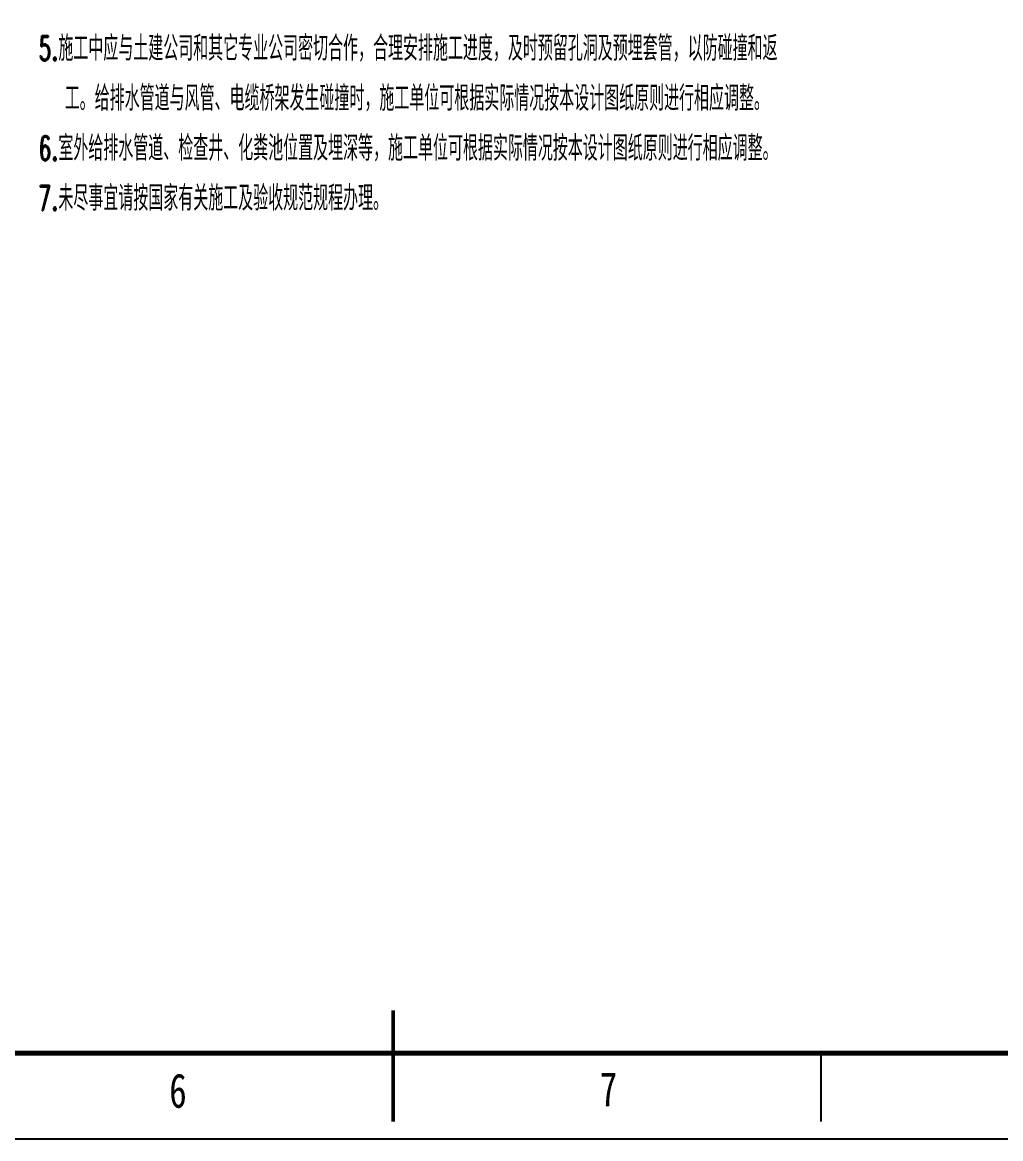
# Model space of a CAD drawing. Extents: x 7651907 to 8255021, y -2490714 to -1144618.
# Drawn here: x 7869493 to 7887122, y -2189438 to -2169315 of the extents above; entities that cross this region are included whole.
import ezdxf

# ---------------------------------------------------------------- set-up
doc = ezdxf.new("R2010")
doc.units = 0
doc.header["$LTSCALE"] = 1000
doc.layers.get('0').update_dxf_attribs({"linetype": 'CONTINUOUS'})
doc.layers.add('给排水说明文字', color=7, linetype='CONTINUOUS')
doc.styles.add('LYS1', font='romand.shx', dxfattribs={"width": 0.8, "bigfont": 'hztxt.shx'})
doc.styles.add('图框字体', font='simhei.ttf')

# ---------------------------------------------------------------- blocks, each defined once
blk = doc.blocks.new('A2-H')
at = {"color": 0}
blk.add_line((354.5, 10), (354.5, 2), dxfattribs=at)
blk.add_lwpolyline([(0, 0), (594, 0), (594, 420), (0, 420)], close=True, dxfattribs=at)
at = {"color": 0, "const_width": 0.6}
blk.add_lwpolyline([(25, 10), (584, 10), (584, 410), (25, 410)], close=True, dxfattribs=at)
at = {"color": 0, "const_width": 0.4}
blk.add_lwpolyline([(304.5, 15), (304.5, 2)], dxfattribs=at)
at = {"style": '图框字体', "width": 0.75}
for s, p in [('6', (278.32, 3.62)), ('7', (328.64, 3.78))]:
    blk.add_text(s, height=4, dxfattribs=at).set_placement(p)

msp = doc.modelspace()

# ---------------------------------------------------------------- block references
at = {"color": 0, "xscale": 154.154, "yscale": 154.154, "zscale": 154.154}
msp.add_blockref('A2-H', (7829235.7, -2189438), dxfattribs=at)

# ---------------------------------------------------------------- texts
at = {"layer": '给排水说明文字', "style": 'LYS1', "width": 0.6}
for s, p in [('5.施工中应与土建公司和其它专业公司密切合作，合理安排施工进度，及时预留孔洞及预埋套管，以防碰撞和返', (7869783.9, -2170008.4)), ('工。给排水管道与风管、电缆桥架发生碰撞时，施工单位可根据实际情况按本设计图纸原则进行相应调整。', (7870256.9, -2170908.4)), ('6.室外给排水管道、检查井、化粪池位置及埋深等，施工单位可根据实际情况按本设计图纸原则进行相应调整。', (7869783.9, -2171808.4)), ('7.未尽事宜请按国家有关施工及验收规范规程办理。', (7869783.9, -2172708.4))]:
    msp.add_text(s, height=450, dxfattribs=at).set_placement(p)

doc.saveas('drawing.dxf')
